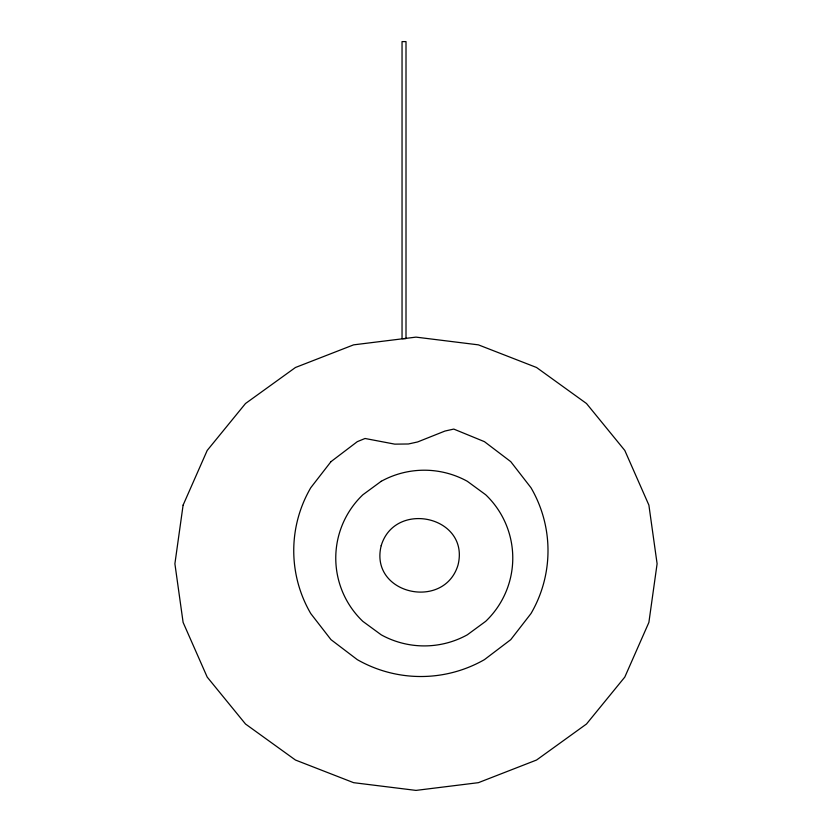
<?xml version="1.0" encoding="UTF-8"?>
<svg xmlns="http://www.w3.org/2000/svg" width="832" height="832" viewBox="0 0 832 832"><rect width="100%" height="100%" fill="white"/><g stroke="black" fill="none" stroke-linecap="round" stroke-linejoin="round"><path stroke-width="1.25" d="M406.006 338.614L402.043 338.614L402.043 41.6L406.006 41.6L406.006 338.364M183.113 505.107L174.897 563.763L183.113 622.419L207.199 677.082L245.513 724.017L295.454 760.032L353.6 782.673L416 790.4L478.4 782.673L536.546 760.032L586.487 724.017L624.801 677.082L648.887 622.419L657.103 563.763L648.887 505.107L624.801 450.445L586.487 403.51L536.546 367.494L478.4 344.854L416 337.126L353.6 344.854L295.454 367.494L245.513 403.51L207.199 450.445L183.113 505.107M381.191 545.688C369.127 594.214 444.205 611.104 458.026 564.99C470.09 516.474 395.013 499.585 381.191 545.688M330.98 461.656L310.773 487.718A124.81 124.81 0 0 0 310.773 613.579L330.98 639.642L357.302 659.651A128.201 128.201 0 0 0 484.432 659.641L510.765 639.642L530.972 613.579A124.81 124.81 0 0 0 530.972 487.718L510.765 461.656L484.432 441.657L453.773 429.083L444.964 431.049L417.57 441.969L408.377 443.986L394.774 444.142L365.05 438.485L357.302 441.657L330.98 461.656M381.233 481.281L362.856 494.78A87.495 87.495 0 0 0 362.835 621.358L381.233 634.837A89.128 89.128 0 0 0 467.303 634.826L485.68 621.338A87.495 87.495 0 0 0 485.701 494.759L467.303 481.281A89.128 89.128 0 0 0 381.233 481.291"/></g></svg>
